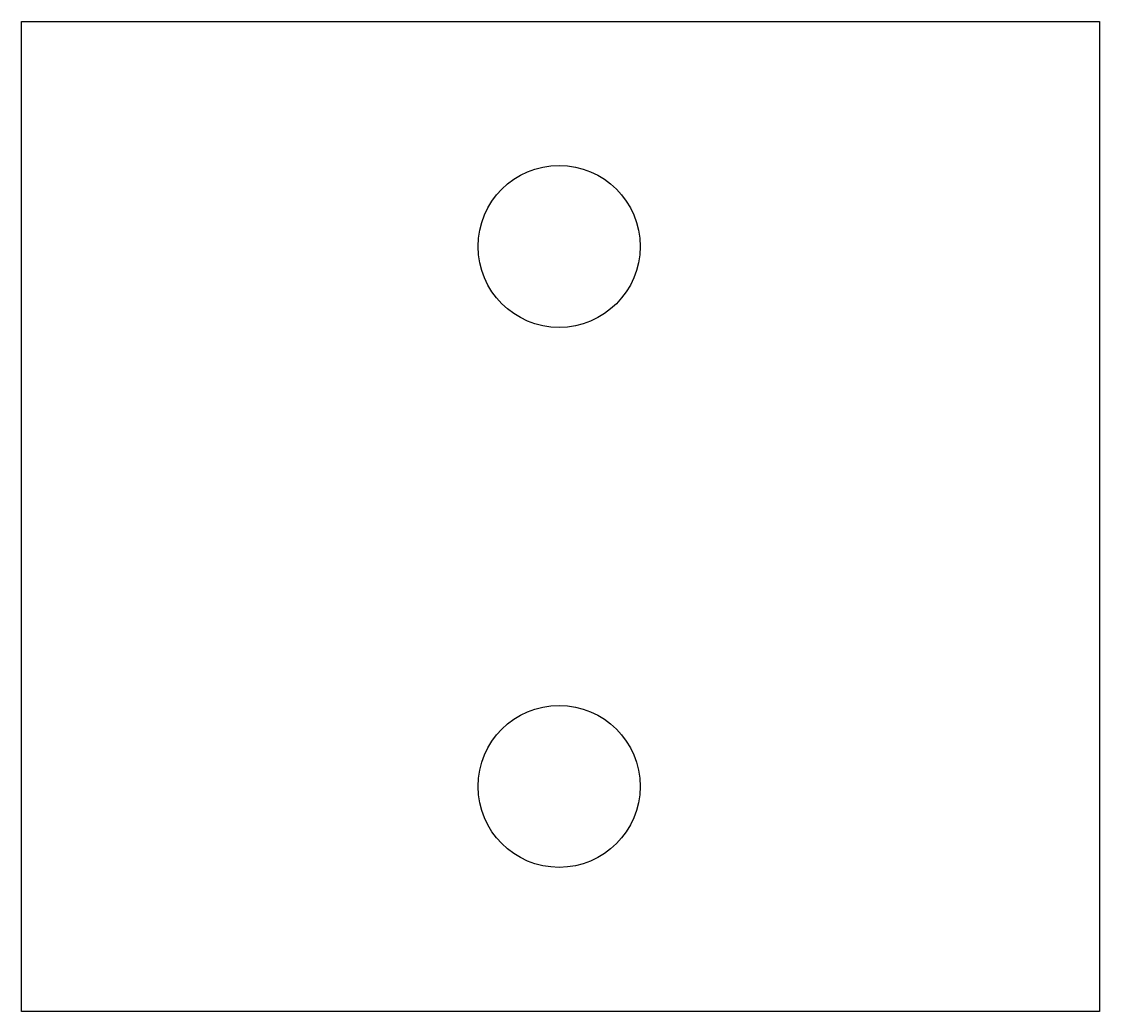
# Model space of a CAD drawing. Header units: inches. Extents: x 0 to 120, y 0 to 110.
import ezdxf

# ---------------------------------------------------------------- set-up
doc = ezdxf.new("R2010")
doc.units = ezdxf.units.IN
doc.header["$MEASUREMENT"] = 0
doc.layers.add('A_Secciones', color=7, linetype='Continuous')
doc.layers.add('STORA', color=7, linetype='Continuous', lineweight=40)

msp = doc.modelspace()

# ---------------------------------------------------------------- linework, layer by layer
at = {"layer": 'A_Secciones', "lineweight": 30}
msp.add_lwpolyline([(119.69, 0), (0, 0), (0, 110), (119.69, 110)], close=True, dxfattribs=at)
at = {"layer": 'STORA', "lineweight": 30}
for centre in [(59.69, 85.01), (59.69, 25.01)]:
    msp.add_circle(centre, 9, dxfattribs=at)

doc.saveas('drawing.dxf')
